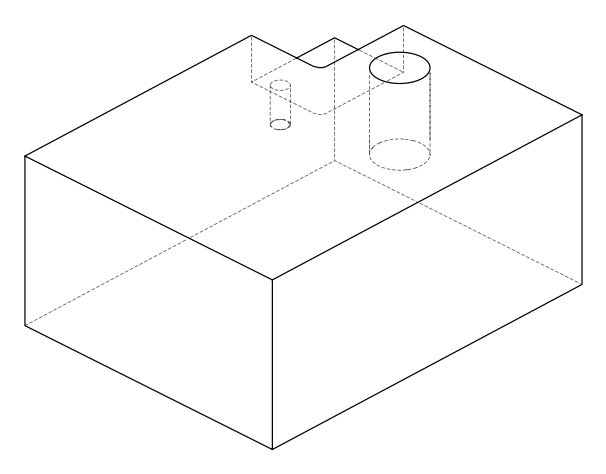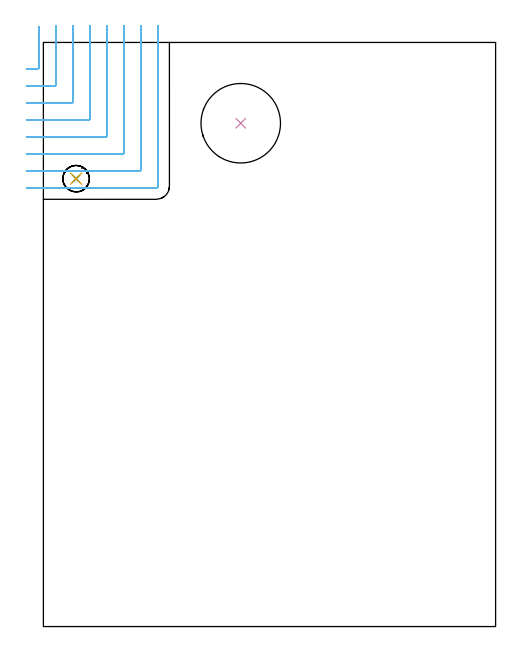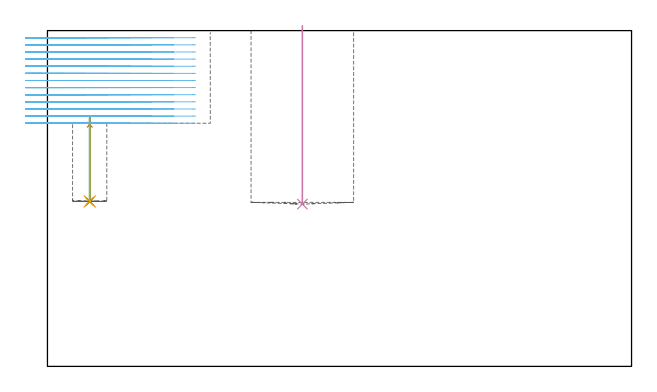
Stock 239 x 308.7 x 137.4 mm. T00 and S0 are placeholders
(PLAN: 6 operations, 5 tool changes, 22.5 min)
(1 SPOT_DRILL | STEP1POCKET | NXT0321_9005460120000 | 0.04 min | 4188 mm3)
(2 DRILL_BLIND_HOLE_INTO_CENTER | STEP1POCKET | NXT0301_055 | 0.15 min | 1730 mm3)
(3 DRILL_TO_ENLARGE_BLIND_HOLE | STEP1POCKET | UGT0301_374 | 0.15 min | 3341 mm3)
(4 INDEXABLE_INSERT_DRILL_BLIND_HOLE_FROM_SOLID | STEP1POCKET_1 | NXT0302_036 | 0.29 min | 97653 mm3)
(5 BORE_BLIND_HOLE | STEP1POCKET | UGT0332_064 | 0.15 min | 1483 mm3)
(6 MILL_CORNER_NOTCH_RECTANGULAR | CORNER_NOTCH_RECTANGULAR | NXT0201_011 | Follow Part, ap 3, ae 75% | 21.76 min | 203041 mm3)
(TOOL NXT0321_9005460120000 | NC Spot Drill, 142deg, 12mm, Carbide, Uncoated | D12 PA142 FL30 Z2)
(TOOL NXT0301_055 | Carbide Drill 8.4mm [860.1-0840-042A1-MM 2214] | D8.4 PA140 FL61 Z2)
(TOOL UGT0301_374 | Twist Drill Flat Bottom 13 mm | D13 PA180 FL101 Z2)
(TOOL NXT0302_036 | Index. Insert Drill 42mm [880-D4200L50-05] | D42 PA176 FL210 Z2)
(TOOL UGT0332_064 | 14 mm Boring Bar Slip Fit | D14)
(TOOL NXT0201_011 | ENDMILL 12mm [2P460-1200-NA 1630] | D12 FL38 Z6)
(OP 1 SPOT_DRILL)
G17 G21 G94 G90
T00 M6
G54
G17 G0 G90 X17.3 Y236.7 S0 M3
G43 Z147.4 H0
G94 G81 G98 Z98.897 F250. R102.5
G80
M5
M2
(OP 2 DRILL_BLIND_HOLE_INTO_CENTER)
G17 G21 G94 G90
T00 M6
G54
G17 G0 G90 X17.3 Y236.7 S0 M3
G43 Z147.4 H1
G94 G81 G98 Z67.5 F250. R101.5
G80
M5
M2
(OP 3 DRILL_TO_ENLARGE_BLIND_HOLE)
G17 G21 G94 G90
T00 M6
G54
G17 G0 G90 X17.3 Y236.7 S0 M3
G43 Z147.4 H0
G94 G81 G98 Z67.5 F250. R101.5
G80
M5
M2
(OP 4 INDEXABLE_INSERT_DRILL_BLIND_HOLE_FROM_SOLID)
G17 G21 G94 G90
T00 M6
G54
G17 G0 G90 X104.3 Y266. S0 M3
G43 Z147.4 H1
G94 G81 G98 Z66.4 F250. R139.4
G80
M5
M2
(OP 5 BORE_BLIND_HOLE)
G17 G21 G94 G90
T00 M6
G54
G17 G0 G90 X17.3 Y236.7 S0 M3
G43 Z147.4 H0
G94 G85 G98 Z67.5 F250. R101.5
G80
M5
M2
(OP 6 MILL_CORNER_NOTCH_RECTANGULAR)
G17 G21 G94 G90
T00 M6
G54
G17 G0 G90 X-9. Y294.8 S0 M3
G43 Z147.4 H1
Z134.485
G94 G1 X-6. F250.
X-2.995 F500.
G3 X-2.4 Y295.395 R0.6
G1 Y314.199
Y317.199 F250.
G0 Z147.4
X-9. Y285.8
Z134.485
G1 X-6.
X6.004 F500.
G3 X6.6 Y286.396 R0.6
G1 Y314.7
Y317.7 F250.
G0 Z147.4
X-9. Y276.8
Z134.485
G1 X-6.
X15.004 F500.
G3 X15.6 Y277.396 R0.6
G1 Y314.7
Y317.7 F250.
G0 Z147.4
X-9. Y267.8
Z134.485
G1 X-6.
X24.004 F500.
G3 X24.6 Y268.396 R0.6
G1 Y314.7
Y317.7 F250.
G0 Z147.4
X-9. Y258.8
Z134.485
G1 X-6.
X33.004 F500.
G3 X33.6 Y259.396 R0.6
G1 Y314.7
Y317.7 F250.
G0 Z147.4
X-9. Y249.8
Z134.485
G1 X-6.
X42.003 F500.
G3 X42.6 Y250.397 R0.6
G1 Y314.7
Y317.7 F250.
G0 Z147.4
X-9. Y240.8
Z134.485
G1 X-6.
X51.003 F500.
G3 X51.6 Y241.397 R0.6
G1 Y314.7
Y317.7 F250.
G0 Z147.4
X-9. Y231.8
Z134.485
G1 X-6.
X59.6 F500.
G3 X60.6 Y232.8 R1.
G1 Y314.7
Y317.7 F250.
G0 Z147.4
X-9. Y294.8
Z131.569
G1 X-6.
X-2.995 F500.
G3 X-2.4 Y295.395 R0.6
G1 Y314.199
Y317.199 F250.
G0 Z147.4
X-9. Y285.8
Z131.569
G1 X-6.
X6.004 F500.
G3 X6.6 Y286.396 R0.6
G1 Y314.7
Y317.7 F250.
G0 Z147.4
X-9. Y276.8
Z131.569
G1 X-6.
X15.004 F500.
G3 X15.6 Y277.396 R0.6
G1 Y314.7
Y317.7 F250.
G0 Z147.4
X-9. Y267.8
Z131.569
G1 X-6.
X24.004 F500.
G3 X24.6 Y268.396 R0.6
G1 Y314.7
Y317.7 F250.
G0 Z147.4
X-9. Y258.8
Z131.569
G1 X-6.
X33.004 F500.
G3 X33.6 Y259.396 R0.6
G1 Y314.7
Y317.7 F250.
G0 Z147.4
X-9. Y249.8
Z131.569
G1 X-6.
X42.003 F500.
G3 X42.6 Y250.397 R0.6
G1 Y314.7
Y317.7 F250.
G0 Z147.4
X-9. Y240.8
Z131.569
G1 X-6.
X51.003 F500.
G3 X51.6 Y241.397 R0.6
G1 Y314.7
Y317.7 F250.
G0 Z147.4
X-9. Y231.8
Z131.569
G1 X-6.
X59.6 F500.
G3 X60.6 Y232.8 R1.
G1 Y314.7
Y317.7 F250.
G0 Z147.4
X-9. Y294.8
Z128.654
G1 X-6.
X-2.995 F500.
G3 X-2.4 Y295.395 R0.6
G1 Y314.199
Y317.199 F250.
G0 Z147.4
X-9. Y285.8
Z128.654
G1 X-6.
X6.004 F500.
G3 X6.6 Y286.396 R0.6
G1 Y314.7
Y317.7 F250.
G0 Z147.4
X-9. Y276.8
Z128.654
G1 X-6.
X15.004 F500.
G3 X15.6 Y277.396 R0.6
G1 Y314.7
Y317.7 F250.
G0 Z147.4
X-9. Y267.8
Z128.654
G1 X-6.
X24.004 F500.
G3 X24.6 Y268.396 R0.6
G1 Y314.7
Y317.7 F250.
G0 Z147.4
X-9. Y258.8
Z128.654
G1 X-6.
X33.004 F500.
G3 X33.6 Y259.396 R0.6
G1 Y314.7
Y317.7 F250.
G0 Z147.4
X-9. Y249.8
Z128.654
G1 X-6.
X42.003 F500.
G3 X42.6 Y250.397 R0.6
G1 Y314.7
Y317.7 F250.
G0 Z147.4
X-9. Y240.8
Z128.654
G1 X-6.
X51.003 F500.
G3 X51.6 Y241.397 R0.6
G1 Y314.7
Y317.7 F250.
G0 Z147.4
X-9. Y231.8
Z128.654
G1 X-6.
X59.6 F500.
G3 X60.6 Y232.8 R1.
G1 Y314.7
Y317.7 F250.
G0 Z147.4
X-9. Y294.8
Z125.738
G1 X-6.
X-2.995 F500.
G3 X-2.4 Y295.395 R0.6
G1 Y314.199
Y317.199 F250.
G0 Z147.4
X-9. Y285.8
Z125.738
G1 X-6.
X6.004 F500.
G3 X6.6 Y286.396 R0.6
G1 Y314.7
Y317.7 F250.
G0 Z147.4
X-9. Y276.8
Z125.738
G1 X-6.
X15.004 F500.
G3 X15.6 Y277.396 R0.6
G1 Y314.7
Y317.7 F250.
G0 Z147.4
X-9. Y267.8
Z125.738
G1 X-6.
X24.004 F500.
G3 X24.6 Y268.396 R0.6
G1 Y314.7
Y317.7 F250.
G0 Z147.4
X-9. Y258.8
Z125.738
G1 X-6.
X33.004 F500.
G3 X33.6 Y259.396 R0.6
G1 Y314.7
Y317.7 F250.
G0 Z147.4
X-9. Y249.8
Z125.738
G1 X-6.
X42.003 F500.
G3 X42.6 Y250.397 R0.6
G1 Y314.7
Y317.7 F250.
G0 Z147.4
X-9. Y240.8
Z125.738
G1 X-6.
X51.003 F500.
G3 X51.6 Y241.397 R0.6
G1 Y314.7
Y317.7 F250.
G0 Z147.4
X-9. Y231.8
Z125.738
G1 X-6.
X59.6 F500.
G3 X60.6 Y232.8 R1.
G1 Y314.7
Y317.7 F250.
G0 Z147.4
X-9. Y294.8
Z122.823
G1 X-6.
X-2.995 F500.
G3 X-2.4 Y295.395 R0.6
G1 Y314.199
Y317.199 F250.
G0 Z147.4
X-9. Y285.8
Z122.823
G1 X-6.
X6.004 F500.
G3 X6.6 Y286.396 R0.6
G1 Y314.7
Y317.7 F250.
G0 Z147.4
X-9. Y276.8
Z122.823
G1 X-6.
X15.004 F500.
G3 X15.6 Y277.396 R0.6
G1 Y314.7
Y317.7 F250.
G0 Z147.4
X-9. Y267.8
Z122.823
G1 X-6.
X24.004 F500.
G3 X24.6 Y268.396 R0.6
G1 Y314.7
Y317.7 F250.
G0 Z147.4
X-9. Y258.8
Z122.823
G1 X-6.
X33.004 F500.
G3 X33.6 Y259.396 R0.6
G1 Y314.7
Y317.7 F250.
G0 Z147.4
X-9. Y249.8
Z122.823
G1 X-6.
X42.003 F500.
G3 X42.6 Y250.397 R0.6
G1 Y314.7
Y317.7 F250.
G0 Z147.4
X-9. Y240.8
Z122.823
G1 X-6.
X51.003 F500.
G3 X51.6 Y241.397 R0.6
G1 Y314.7
Y317.7 F250.
G0 Z147.4
X-9. Y231.8
Z122.823
G1 X-6.
X59.6 F500.
G3 X60.6 Y232.8 R1.
G1 Y314.7
Y317.7 F250.
G0 Z147.4
X-9. Y294.8
Z119.908
G1 X-6.
X-2.995 F500.
G3 X-2.4 Y295.395 R0.6
G1 Y314.199
Y317.199 F250.
G0 Z147.4
X-9. Y285.8
Z119.908
G1 X-6.
X6.004 F500.
G3 X6.6 Y286.396 R0.6
G1 Y314.7
Y317.7 F250.
G0 Z147.4
X-9. Y276.8
Z119.908
G1 X-6.
X15.004 F500.
G3 X15.6 Y277.396 R0.6
G1 Y314.7
Y317.7 F250.
G0 Z147.4
X-9. Y267.8
Z119.908
G1 X-6.
X24.004 F500.
G3 X24.6 Y268.396 R0.6
G1 Y314.7
Y317.7 F250.
G0 Z147.4
X-9. Y258.8
Z119.908
G1 X-6.
X33.004 F500.
G3 X33.6 Y259.396 R0.6
G1 Y314.7
Y317.7 F250.
G0 Z147.4
X-9. Y249.8
Z119.908
G1 X-6.
X42.003 F500.
G3 X42.6 Y250.397 R0.6
G1 Y314.7
Y317.7 F250.
G0 Z147.4
X-9. Y240.8
Z119.908
G1 X-6.
X51.003 F500.
G3 X51.6 Y241.397 R0.6
G1 Y314.7
Y317.7 F250.
G0 Z147.4
X-9. Y231.8
Z119.908
G1 X-6.
X59.6 F500.
G3 X60.6 Y232.8 R1.
G1 Y314.7
Y317.7 F250.
G0 Z147.4
X-9. Y294.8
Z116.992
G1 X-6.
X-2.995 F500.
G3 X-2.4 Y295.395 R0.6
G1 Y314.199
Y317.199 F250.
G0 Z147.4
X-9. Y285.8
Z116.992
G1 X-6.
X6.004 F500.
G3 X6.6 Y286.396 R0.6
G1 Y314.7
Y317.7 F250.
G0 Z147.4
X-9. Y276.8
Z116.992
G1 X-6.
X15.004 F500.
G3 X15.6 Y277.396 R0.6
G1 Y314.7
Y317.7 F250.
G0 Z147.4
X-9. Y267.8
Z116.992
G1 X-6.
X24.004 F500.
G3 X24.6 Y268.396 R0.6
G1 Y314.7
Y317.7 F250.
G0 Z147.4
X-9. Y258.8
Z116.992
G1 X-6.
X33.004 F500.
G3 X33.6 Y259.396 R0.6
G1 Y314.7
Y317.7 F250.
G0 Z147.4
X-9. Y249.8
Z116.992
G1 X-6.
X42.003 F500.
G3 X42.6 Y250.397 R0.6
G1 Y314.7
Y317.7 F250.
G0 Z147.4
X-9. Y240.8
Z116.992
G1 X-6.
X51.003 F500.
G3 X51.6 Y241.397 R0.6
G1 Y314.7
Y317.7 F250.
G0 Z147.4
X-9. Y231.8
Z116.992
G1 X-6.
X59.6 F500.
G3 X60.6 Y232.8 R1.
G1 Y314.7
Y317.7 F250.
G0 Z147.4
X-9. Y294.8
Z114.077
G1 X-6.
X-2.995 F500.
G3 X-2.4 Y295.395 R0.6
G1 Y314.199
Y317.199 F250.
G0 Z147.4
X-9. Y285.8
Z114.077
G1 X-6.
X6.004 F500.
G3 X6.6 Y286.396 R0.6
G1 Y314.7
Y317.7 F250.
G0 Z147.4
X-9. Y276.8
Z114.077
G1 X-6.
X15.004 F500.
G3 X15.6 Y277.396 R0.6
G1 Y314.7
Y317.7 F250.
G0 Z147.4
X-9. Y267.8
Z114.077
G1 X-6.
X24.004 F500.
G3 X24.6 Y268.396 R0.6
G1 Y314.7
Y317.7 F250.
G0 Z147.4
X-9. Y258.8
Z114.077
G1 X-6.
X33.004 F500.
G3 X33.6 Y259.396 R0.6
G1 Y314.7
Y317.7 F250.
G0 Z147.4
X-9. Y249.8
Z114.077
G1 X-6.
X42.003 F500.
G3 X42.6 Y250.397 R0.6
G1 Y314.7
Y317.7 F250.
G0 Z147.4
X-9. Y240.8
Z114.077
G1 X-6.
X51.003 F500.
G3 X51.6 Y241.397 R0.6
G1 Y314.7
Y317.7 F250.
G0 Z147.4
X-9. Y231.8
Z114.077
G1 X-6.
X59.6 F500.
G3 X60.6 Y232.8 R1.
G1 Y314.7
Y317.7 F250.
G0 Z147.4
X-9. Y294.8
Z111.162
G1 X-6.
X-2.995 F500.
G3 X-2.4 Y295.395 R0.6
G1 Y314.199
Y317.199 F250.
G0 Z147.4
X-9. Y285.8
Z111.162
G1 X-6.
X6.004 F500.
G3 X6.6 Y286.396 R0.6
G1 Y314.7
Y317.7 F250.
G0 Z147.4
X-9. Y276.8
Z111.162
G1 X-6.
X15.004 F500.
G3 X15.6 Y277.396 R0.6
G1 Y314.7
Y317.7 F250.
G0 Z147.4
X-9. Y267.8
Z111.162
G1 X-6.
X24.004 F500.
G3 X24.6 Y268.396 R0.6
G1 Y314.7
Y317.7 F250.
G0 Z147.4
X-9. Y258.8
Z111.162
G1 X-6.
X33.004 F500.
G3 X33.6 Y259.396 R0.6
G1 Y314.7
Y317.7 F250.
G0 Z147.4
X-9. Y249.8
Z111.162
G1 X-6.
X42.003 F500.
G3 X42.6 Y250.397 R0.6
G1 Y314.7
Y317.7 F250.
G0 Z147.4
X-9. Y240.8
Z111.162
G1 X-6.
X51.003 F500.
G3 X51.6 Y241.397 R0.6
G1 Y314.7
Y317.7 F250.
G0 Z147.4
X-9. Y231.8
Z111.162
G1 X-6.
X59.6 F500.
G3 X60.6 Y232.8 R1.
G1 Y314.7
Y317.7 F250.
G0 Z147.4
X-9. Y294.8
Z108.246
G1 X-6.
X-2.995 F500.
G3 X-2.4 Y295.395 R0.6
G1 Y314.199
Y317.199 F250.
G0 Z147.4
X-9. Y285.8
Z108.246
G1 X-6.
X6.004 F500.
G3 X6.6 Y286.396 R0.6
G1 Y314.7
Y317.7 F250.
G0 Z147.4
X-9. Y276.8
Z108.246
G1 X-6.
X15.004 F500.
G3 X15.6 Y277.396 R0.6
G1 Y314.7
Y317.7 F250.
G0 Z147.4
X-9. Y267.8
Z108.246
G1 X-6.
X24.004 F500.
G3 X24.6 Y268.396 R0.6
G1 Y314.7
Y317.7 F250.
G0 Z147.4
X-9. Y258.8
Z108.246
G1 X-6.
X33.004 F500.
G3 X33.6 Y259.396 R0.6
G1 Y314.7
Y317.7 F250.
G0 Z147.4
X-9. Y249.8
Z108.246
G1 X-6.
X42.003 F500.
G3 X42.6 Y250.397 R0.6
G1 Y314.7
Y317.7 F250.
G0 Z147.4
X-9. Y240.8
Z108.246
G1 X-6.
X51.003 F500.
G3 X51.6 Y241.397 R0.6
G1 Y314.7
Y317.7 F250.
G0 Z147.4
X-9. Y231.8
Z108.246
G1 X-6.
X59.6 F500.
G3 X60.6 Y232.8 R1.
G1 Y314.7
Y317.7 F250.
G0 Z147.4
X-9. Y294.8
Z105.331
G1 X-6.
X-2.995 F500.
G3 X-2.4 Y295.395 R0.6
G1 Y314.199
Y317.199 F250.
G0 Z147.4
X-9. Y285.8
Z105.331
G1 X-6.
X6.004 F500.
G3 X6.6 Y286.396 R0.6
G1 Y314.7
Y317.7 F250.
G0 Z147.4
X-9. Y276.8
Z105.331
G1 X-6.
X15.004 F500.
G3 X15.6 Y277.396 R0.6
G1 Y314.7
Y317.7 F250.
G0 Z147.4
X-9. Y267.8
Z105.331
G1 X-6.
X24.004 F500.
G3 X24.6 Y268.396 R0.6
G1 Y314.7
Y317.7 F250.
G0 Z147.4
X-9. Y258.8
Z105.331
G1 X-6.
X33.004 F500.
G3 X33.6 Y259.396 R0.6
G1 Y314.7
Y317.7 F250.
G0 Z147.4
X-9. Y249.8
Z105.331
G1 X-6.
X42.003 F500.
G3 X42.6 Y250.397 R0.6
G1 Y314.7
Y317.7 F250.
G0 Z147.4
X-9. Y240.8
Z105.331
G1 X-6.
X51.003 F500.
G3 X51.6 Y241.397 R0.6
G1 Y314.7
Y317.7 F250.
G0 Z147.4
X-9. Y231.8
Z105.331
G1 X-6.
X59.6 F500.
G3 X60.6 Y232.8 R1.
G1 Y314.7
Y317.7 F250.
G0 Z147.4
X-9. Y294.8
Z102.415
G1 X-6.
X-2.995 F500.
G3 X-2.4 Y295.395 R0.6
G1 Y314.199
Y317.199 F250.
G0 Z147.4
X-9. Y285.8
Z102.415
G1 X-6.
X6.004 F500.
G3 X6.6 Y286.396 R0.6
G1 Y314.7
Y317.7 F250.
G0 Z147.4
X-9. Y276.8
Z102.415
G1 X-6.
X15.004 F500.
G3 X15.6 Y277.396 R0.6
G1 Y314.7
Y317.7 F250.
G0 Z147.4
X-9. Y267.8
Z102.415
G1 X-6.
X24.004 F500.
G3 X24.6 Y268.396 R0.6
G1 Y314.7
Y317.7 F250.
G0 Z147.4
X-9. Y258.8
Z102.415
G1 X-6.
X33.004 F500.
G3 X33.6 Y259.396 R0.6
G1 Y314.7
Y317.7 F250.
G0 Z147.4
X-9. Y249.8
Z102.415
G1 X-6.
X42.003 F500.
G3 X42.6 Y250.397 R0.6
G1 Y314.7
Y317.7 F250.
G0 Z147.4
X-9. Y240.8
Z102.415
G1 X-6.
X51.003 F500.
G3 X51.6 Y241.397 R0.6
G1 Y314.7
Y317.7 F250.
G0 Z147.4
X-9. Y231.8
Z102.415
G1 X-6.
X59.6 F500.
G3 X60.6 Y232.8 R1.
G1 Y314.7
Y317.7 F250.
G0 Z147.4
X-9. Y294.8
Z99.5
G1 X-6.
X-2.995 F500.
G3 X-2.4 Y295.395 R0.6
G1 Y314.199
Y317.199 F250.
G0 Z147.4
X-9. Y285.8
Z99.5
G1 X-6.
X6.004 F500.
G3 X6.6 Y286.396 R0.6
G1 Y314.7
Y317.7 F250.
G0 Z147.4
X-9. Y276.8
Z99.5
G1 X-6.
X15.004 F500.
G3 X15.6 Y277.396 R0.6
G1 Y314.7
Y317.7 F250.
G0 Z147.4
X-9. Y267.8
Z99.5
G1 X-6.
X24.004 F500.
G3 X24.6 Y268.396 R0.6
G1 Y314.7
Y317.7 F250.
G0 Z147.4
X-9. Y258.8
Z99.5
G1 X-6.
X33.004 F500.
G3 X33.6 Y259.396 R0.6
G1 Y314.7
Y317.7 F250.
G0 Z147.4
X-9. Y249.8
Z99.5
G1 X-6.
X42.003 F500.
G3 X42.6 Y250.397 R0.6
G1 Y314.7
Y317.7 F250.
G0 Z147.4
X-9. Y240.8
Z99.5
G1 X-6.
X51.003 F500.
G3 X51.6 Y241.397 R0.6
G1 Y314.7
Y317.7 F250.
G0 Z147.4
X-9. Y231.8
Z99.5
G1 X-6.
X59.6 F500.
G3 X60.6 Y232.8 R1.
G1 Y314.7
Y317.7 F250.
G0 Z147.4
M5
M2
